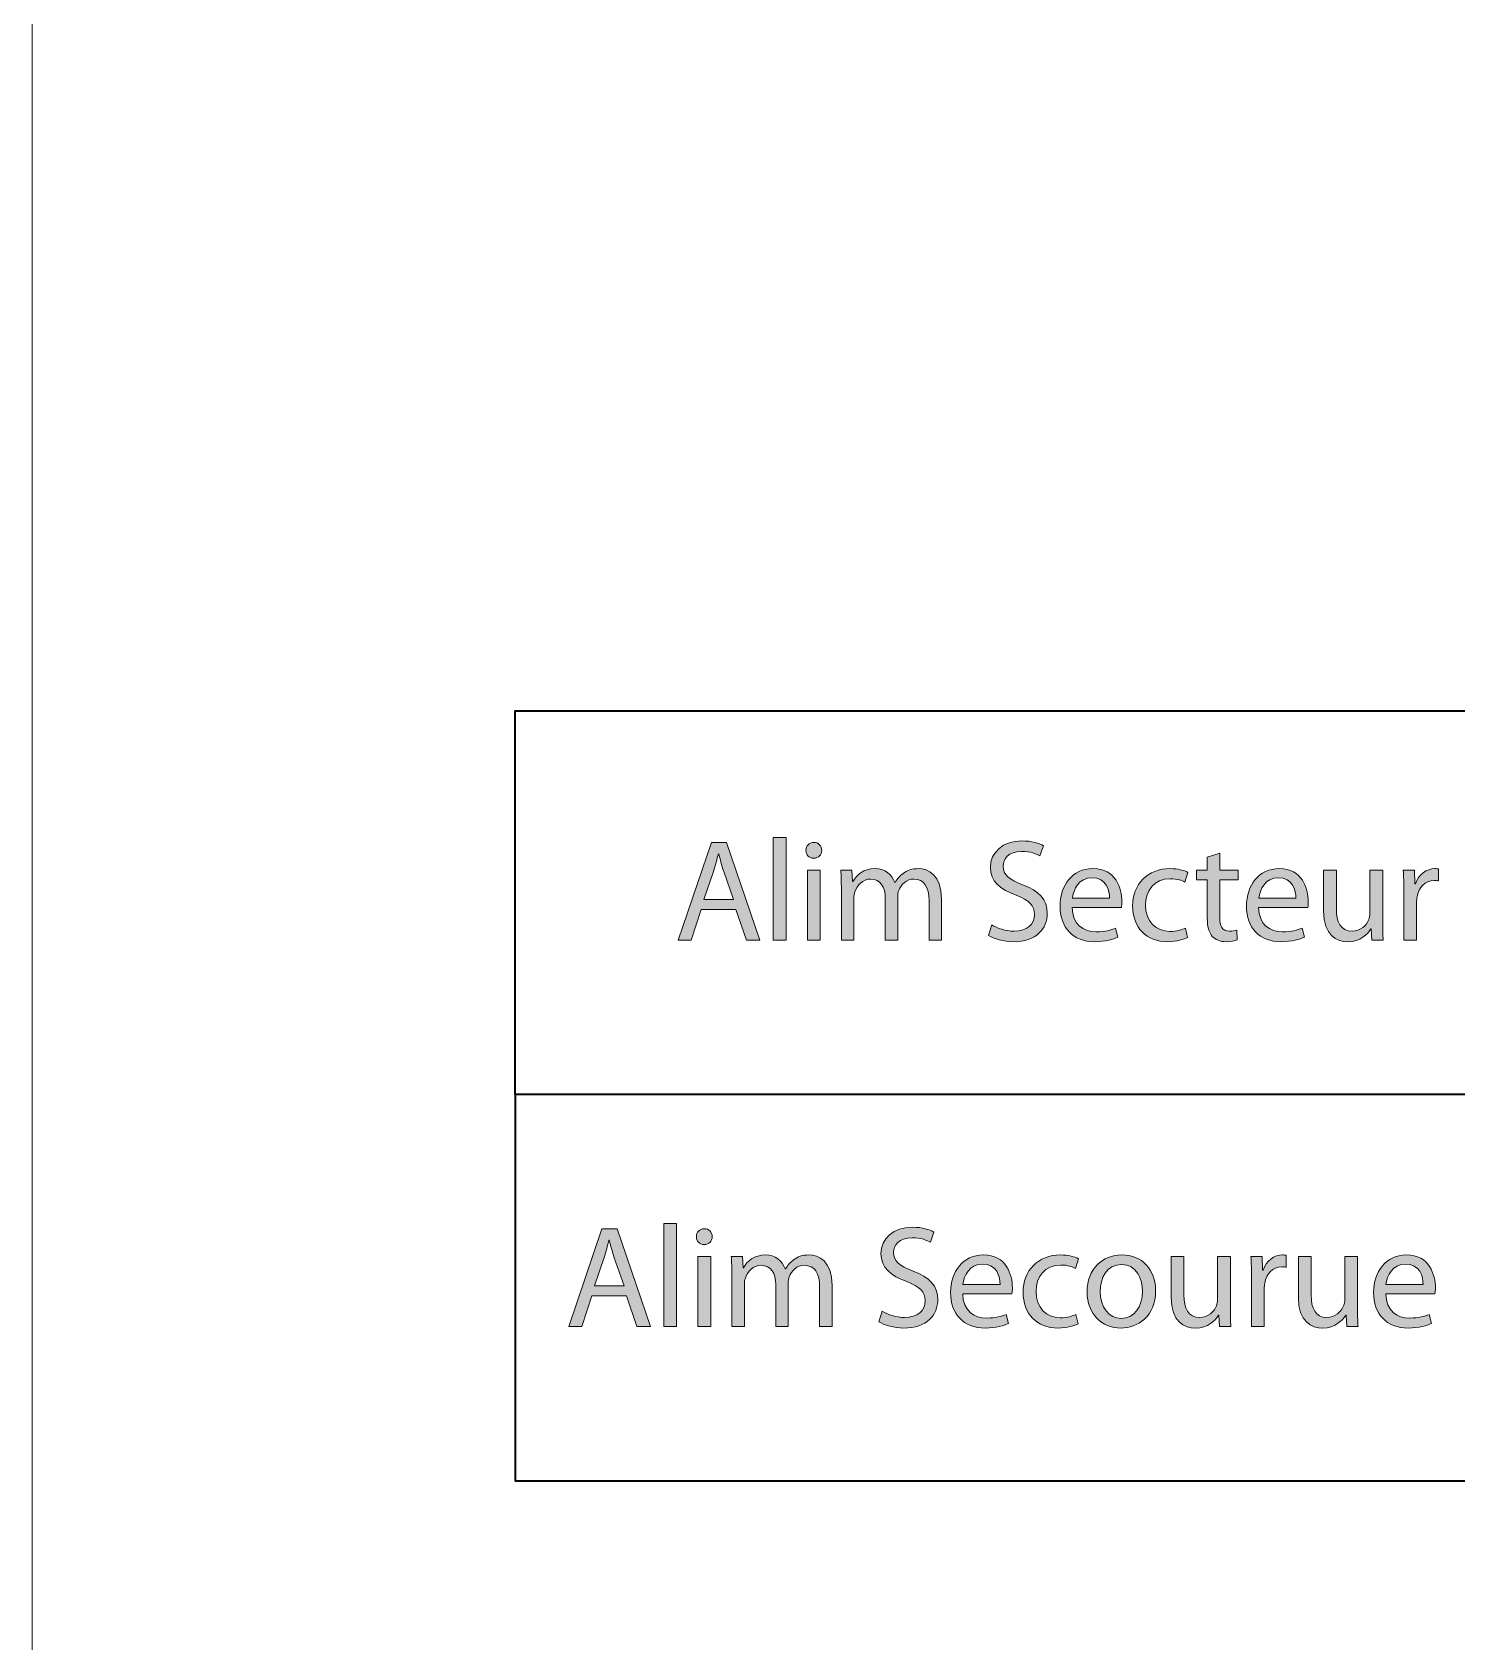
# Model space of a CAD drawing. Header units: inches. Extents: x 0 to 360, y -268 to 0.
# Drawn here: x 0 to 29.5, y -167.33 to -134 of the extents above; entities that cross this region are included whole.
import ezdxf

# ---------------------------------------------------------------- set-up
doc = ezdxf.new("R2010")
doc.units = ezdxf.units.IN
doc.header["$MEASUREMENT"] = 0
doc.layers.add('Layer 1', color=7, linetype='Continuous')

# ---------------------------------------------------------------- blocks, each defined once
blk = doc.blocks.new('block 3')
at = {"layer": 'Layer 1'}
h = blk.add_hatch(color=250, dxfattribs=at)
h.dxf.hatch_style = 2
h.paths.add_polyline_path([(13.855, -152.166), (13.646, -152.801), (13.376, -152.801), (14.065, -150.78), (14.377, -150.78), (15.067, -152.801), (14.788, -152.801), (14.572, -152.166)])
edge = h.paths.add_edge_path()
edge.add_spline(control_points=[(14.521, -151.962), (14.521, -151.962), (14.32, -151.38), (14.32, -151.38), (14.275, -151.248), (14.245, -151.128), (14.215, -151.011), (14.215, -151.011), (14.209, -151.011), (14.209, -151.011), (14.179, -151.128), (14.149, -151.254), (14.107, -151.377), (14.107, -151.377), (13.909, -151.962), (13.909, -151.962), (13.909, -151.962), (14.521, -151.962), (14.521, -151.962)], knot_values=[0, 0, 0, 0, 1, 1, 1, 2, 2, 2, 3, 3, 3, 4, 4, 4, 5, 5, 5, 6, 6, 6, 6], degree=3, periodic=1)
h = blk.add_hatch(color=250, dxfattribs=at)
h.dxf.hatch_style = 2
h.paths.add_polyline_path([(15.346, -150.673), (15.61, -150.673), (15.61, -152.801), (15.346, -152.801)])
h = blk.add_hatch(color=250, dxfattribs=at)
h.dxf.hatch_style = 2
edge = h.paths.add_edge_path()
edge.add_spline(control_points=[(16.347, -150.942), (16.347, -151.032), (16.284, -151.104), (16.179, -151.104), (16.083, -151.104), (16.02, -151.032), (16.02, -150.942), (16.02, -150.852), (16.086, -150.777), (16.185, -150.777), (16.281, -150.777), (16.347, -150.849), (16.347, -150.942)], knot_values=[0, 0, 0, 0, 1, 1, 1, 2, 2, 2, 3, 3, 3, 4, 4, 4, 4], degree=3, periodic=1)
h.paths.add_polyline_path([(16.053, -152.801), (16.053, -151.35), (16.317, -151.35), (16.317, -152.801)])
h = blk.add_hatch(color=250, dxfattribs=at)
h.dxf.hatch_style = 2
edge = h.paths.add_edge_path()
edge.add_spline(control_points=[(19.867, -152.484), (19.984, -152.559), (20.152, -152.615), (20.332, -152.615), (20.599, -152.615), (20.755, -152.475), (20.755, -152.271), (20.755, -152.085), (20.647, -151.974), (20.374, -151.872), (20.044, -151.752), (19.84, -151.578), (19.84, -151.296), (19.84, -150.981), (20.101, -150.747), (20.494, -150.747), (20.698, -150.747), (20.851, -150.795), (20.938, -150.846), (20.938, -150.846), (20.866, -151.059), (20.866, -151.059), (20.803, -151.02), (20.668, -150.963), (20.485, -150.963), (20.209, -150.963), (20.104, -151.128), (20.104, -151.266), (20.104, -151.455), (20.227, -151.548), (20.506, -151.656), (20.848, -151.788), (21.019, -151.953), (21.019, -152.249), (21.019, -152.561), (20.791, -152.834), (20.314, -152.834), (20.119, -152.834), (19.906, -152.774), (19.798, -152.703), (19.798, -152.703), (19.867, -152.484), (19.867, -152.484)], knot_values=[0, 0, 0, 0, 1, 1, 1, 2, 2, 2, 3, 3, 3, 4, 4, 4, 5, 5, 5, 6, 6, 6, 7, 7, 7, 8, 8, 8, 9, 9, 9, 10, 10, 10, 11, 11, 11, 12, 12, 12, 13, 13, 13, 14, 14, 14, 14], degree=3, periodic=1)
h = blk.add_hatch(color=250, dxfattribs=at)
h.dxf.hatch_style = 2
edge = h.paths.add_edge_path()
edge.add_spline(control_points=[(16.755, -151.743), (16.755, -151.59), (16.749, -151.47), (16.743, -151.35), (16.743, -151.35), (16.974, -151.35), (16.974, -151.35), (16.974, -151.35), (16.986, -151.587), (16.986, -151.587), (16.986, -151.587), (16.995, -151.587), (16.995, -151.587), (17.076, -151.449), (17.211, -151.32), (17.454, -151.32), (17.649, -151.32), (17.798, -151.44), (17.861, -151.611), (17.861, -151.611), (17.867, -151.611), (17.867, -151.611), (17.912, -151.527), (17.972, -151.467), (18.032, -151.422), (18.119, -151.356), (18.212, -151.32), (18.35, -151.32), (18.545, -151.32), (18.83, -151.446), (18.83, -151.95), (18.83, -151.95), (18.83, -152.801), (18.83, -152.801), (18.83, -152.801), (18.572, -152.801), (18.572, -152.801), (18.572, -152.801), (18.572, -151.983), (18.572, -151.983), (18.572, -151.701), (18.467, -151.536), (18.257, -151.536), (18.104, -151.536), (17.99, -151.647), (17.942, -151.773), (17.93, -151.812), (17.921, -151.857), (17.921, -151.905), (17.921, -151.905), (17.921, -152.801), (17.921, -152.801), (17.921, -152.801), (17.664, -152.801), (17.664, -152.801), (17.664, -152.801), (17.664, -151.932), (17.664, -151.932), (17.664, -151.701), (17.562, -151.536), (17.361, -151.536), (17.199, -151.536), (17.076, -151.668), (17.034, -151.8), (17.019, -151.836), (17.013, -151.884), (17.013, -151.929), (17.013, -151.929), (17.013, -152.801), (17.013, -152.801), (17.013, -152.801), (16.755, -152.801), (16.755, -152.801), (16.755, -152.801), (16.755, -151.743), (16.755, -151.743)], knot_values=[0, 0, 0, 0, 1, 1, 1, 2, 2, 2, 3, 3, 3, 4, 4, 4, 5, 5, 5, 6, 6, 6, 7, 7, 7, 8, 8, 8, 9, 9, 9, 10, 10, 10, 11, 11, 11, 12, 12, 12, 13, 13, 13, 14, 14, 14, 15, 15, 15, 16, 16, 16, 17, 17, 17, 18, 18, 18, 19, 19, 19, 20, 20, 20, 21, 21, 21, 22, 22, 22, 23, 23, 23, 24, 24, 24, 25, 25, 25, 25], degree=3, periodic=1)
h = blk.add_hatch(color=250, dxfattribs=at)
h.dxf.hatch_style = 2
edge = h.paths.add_edge_path()
edge.add_spline(control_points=[(21.535, -152.124), (21.54, -152.481), (21.765, -152.628), (22.032, -152.628), (22.221, -152.628), (22.338, -152.594), (22.434, -152.552), (22.434, -152.552), (22.482, -152.741), (22.482, -152.741), (22.389, -152.783), (22.227, -152.834), (21.996, -152.834), (21.55, -152.834), (21.283, -152.537), (21.283, -152.1), (21.283, -151.662), (21.54, -151.32), (21.963, -151.32), (22.44, -151.32), (22.563, -151.734), (22.563, -152.001), (22.563, -152.055), (22.56, -152.094), (22.554, -152.124), (22.554, -152.124), (21.535, -152.124), (21.535, -152.124)], knot_values=[0, 0, 0, 0, 1, 1, 1, 2, 2, 2, 3, 3, 3, 4, 4, 4, 5, 5, 5, 6, 6, 6, 7, 7, 7, 8, 8, 8, 9, 9, 9, 9], degree=3, periodic=1)
edge = h.paths.add_edge_path()
edge.add_spline(control_points=[(22.308, -151.935), (22.311, -151.77), (22.239, -151.509), (21.942, -151.509), (21.672, -151.509), (21.559, -151.752), (21.538, -151.935), (21.538, -151.935), (22.308, -151.935), (22.308, -151.935)], knot_values=[0, 0, 0, 0, 1, 1, 1, 2, 2, 2, 3, 3, 3, 3], degree=3, periodic=1)
h = blk.add_hatch(color=250, dxfattribs=at)
h.dxf.hatch_style = 2
edge = h.paths.add_edge_path()
edge.add_spline(control_points=[(23.924, -152.75), (23.855, -152.783), (23.702, -152.834), (23.507, -152.834), (23.07, -152.834), (22.785, -152.537), (22.785, -152.094), (22.785, -151.647), (23.091, -151.32), (23.564, -151.32), (23.72, -151.32), (23.858, -151.359), (23.93, -151.398), (23.93, -151.398), (23.87, -151.599), (23.87, -151.599), (23.807, -151.566), (23.708, -151.53), (23.564, -151.53), (23.232, -151.53), (23.052, -151.779), (23.052, -152.078), (23.052, -152.415), (23.268, -152.621), (23.555, -152.621), (23.705, -152.621), (23.804, -152.586), (23.879, -152.552), (23.879, -152.552), (23.924, -152.75), (23.924, -152.75)], knot_values=[0, 0, 0, 0, 1, 1, 1, 2, 2, 2, 3, 3, 3, 4, 4, 4, 5, 5, 5, 6, 6, 6, 7, 7, 7, 8, 8, 8, 9, 9, 9, 10, 10, 10, 10], degree=3, periodic=1)
h = blk.add_hatch(color=250, dxfattribs=at)
h.dxf.hatch_style = 2
edge = h.paths.add_edge_path()
edge.add_spline(control_points=[(24.59, -151.002), (24.59, -151.002), (24.59, -151.35), (24.59, -151.35), (24.59, -151.35), (24.968, -151.35), (24.968, -151.35), (24.968, -151.35), (24.968, -151.551), (24.968, -151.551), (24.968, -151.551), (24.59, -151.551), (24.59, -151.551), (24.59, -151.551), (24.59, -152.333), (24.59, -152.333), (24.59, -152.513), (24.641, -152.615), (24.788, -152.615), (24.86, -152.615), (24.902, -152.61), (24.941, -152.597), (24.941, -152.597), (24.953, -152.798), (24.953, -152.798), (24.902, -152.816), (24.821, -152.834), (24.719, -152.834), (24.596, -152.834), (24.497, -152.792), (24.434, -152.723), (24.362, -152.642), (24.332, -152.513), (24.332, -152.342), (24.332, -152.342), (24.332, -151.551), (24.332, -151.551), (24.332, -151.551), (24.107, -151.551), (24.107, -151.551), (24.107, -151.551), (24.107, -151.35), (24.107, -151.35), (24.107, -151.35), (24.332, -151.35), (24.332, -151.35), (24.332, -151.35), (24.332, -151.08), (24.332, -151.08), (24.332, -151.08), (24.59, -151.002), (24.59, -151.002)], knot_values=[0, 0, 0, 0, 1, 1, 1, 2, 2, 2, 3, 3, 3, 4, 4, 4, 5, 5, 5, 6, 6, 6, 7, 7, 7, 8, 8, 8, 9, 9, 9, 10, 10, 10, 11, 11, 11, 12, 12, 12, 13, 13, 13, 14, 14, 14, 15, 15, 15, 16, 16, 16, 17, 17, 17, 17], degree=3, periodic=1)
h = blk.add_hatch(color=250, dxfattribs=at)
h.dxf.hatch_style = 2
edge = h.paths.add_edge_path()
edge.add_spline(control_points=[(25.394, -152.124), (25.4, -152.481), (25.625, -152.628), (25.891, -152.628), (26.08, -152.628), (26.197, -152.594), (26.293, -152.552), (26.293, -152.552), (26.341, -152.741), (26.341, -152.741), (26.248, -152.783), (26.086, -152.834), (25.855, -152.834), (25.409, -152.834), (25.142, -152.537), (25.142, -152.1), (25.142, -151.662), (25.4, -151.32), (25.823, -151.32), (26.299, -151.32), (26.422, -151.734), (26.422, -152.001), (26.422, -152.055), (26.419, -152.094), (26.413, -152.124), (26.413, -152.124), (25.394, -152.124), (25.394, -152.124)], knot_values=[0, 0, 0, 0, 1, 1, 1, 2, 2, 2, 3, 3, 3, 4, 4, 4, 5, 5, 5, 6, 6, 6, 7, 7, 7, 8, 8, 8, 9, 9, 9, 9], degree=3, periodic=1)
edge = h.paths.add_edge_path()
edge.add_spline(control_points=[(26.167, -151.935), (26.17, -151.77), (26.098, -151.509), (25.802, -151.509), (25.532, -151.509), (25.418, -151.752), (25.397, -151.935), (25.397, -151.935), (26.167, -151.935), (26.167, -151.935)], knot_values=[0, 0, 0, 0, 1, 1, 1, 2, 2, 2, 3, 3, 3, 3], degree=3, periodic=1)
h = blk.add_hatch(color=250, dxfattribs=at)
h.dxf.hatch_style = 2
edge = h.paths.add_edge_path()
edge.add_spline(control_points=[(28.401, -151.803), (28.401, -151.632), (28.398, -151.485), (28.389, -151.35), (28.389, -151.35), (28.62, -151.35), (28.62, -151.35), (28.62, -151.35), (28.632, -151.638), (28.632, -151.638), (28.632, -151.638), (28.641, -151.638), (28.641, -151.638), (28.707, -151.443), (28.869, -151.32), (29.046, -151.32), (29.073, -151.32), (29.094, -151.323), (29.118, -151.326), (29.118, -151.326), (29.118, -151.575), (29.118, -151.575), (29.091, -151.569), (29.064, -151.569), (29.028, -151.569), (28.842, -151.569), (28.71, -151.707), (28.674, -151.905), (28.668, -151.941), (28.665, -151.986), (28.665, -152.027), (28.665, -152.027), (28.665, -152.801), (28.665, -152.801), (28.665, -152.801), (28.401, -152.801), (28.401, -152.801), (28.401, -152.801), (28.401, -151.803), (28.401, -151.803)], knot_values=[0, 0, 0, 0, 1, 1, 1, 2, 2, 2, 3, 3, 3, 4, 4, 4, 5, 5, 5, 6, 6, 6, 7, 7, 7, 8, 8, 8, 9, 9, 9, 10, 10, 10, 11, 11, 11, 12, 12, 12, 13, 13, 13, 13], degree=3, periodic=1)
h = blk.add_hatch(color=250, dxfattribs=at)
h.dxf.hatch_style = 2
edge = h.paths.add_edge_path()
edge.add_spline(control_points=[(27.963, -152.402), (27.963, -152.555), (27.966, -152.687), (27.975, -152.801), (27.975, -152.801), (27.741, -152.801), (27.741, -152.801), (27.741, -152.801), (27.726, -152.564), (27.726, -152.564), (27.726, -152.564), (27.72, -152.564), (27.72, -152.564), (27.654, -152.681), (27.499, -152.834), (27.241, -152.834), (27.013, -152.834), (26.74, -152.705), (26.74, -152.198), (26.74, -152.198), (26.74, -151.35), (26.74, -151.35), (26.74, -151.35), (27.004, -151.35), (27.004, -151.35), (27.004, -151.35), (27.004, -152.151), (27.004, -152.151), (27.004, -152.426), (27.091, -152.615), (27.328, -152.615), (27.505, -152.615), (27.628, -152.493), (27.675, -152.373), (27.69, -152.337), (27.699, -152.289), (27.699, -152.238), (27.699, -152.238), (27.699, -151.35), (27.699, -151.35), (27.699, -151.35), (27.963, -151.35), (27.963, -151.35), (27.963, -151.35), (27.963, -152.402), (27.963, -152.402)], knot_values=[0, 0, 0, 0, 1, 1, 1, 2, 2, 2, 3, 3, 3, 4, 4, 4, 5, 5, 5, 6, 6, 6, 7, 7, 7, 8, 8, 8, 9, 9, 9, 10, 10, 10, 11, 11, 11, 12, 12, 12, 13, 13, 13, 14, 14, 14, 15, 15, 15, 15], degree=3, periodic=1)
at = {"layer": 'Layer 1', "lineweight": 0}
for points in [[(13.855, -152.166), (13.646, -152.801), (13.376, -152.801), (14.065, -150.78), (14.377, -150.78), (15.067, -152.801), (14.788, -152.801), (14.572, -152.166), (13.855, -152.166)], [(15.346, -150.673), (15.61, -150.673), (15.61, -152.801), (15.346, -152.801), (15.346, -150.673)], [(16.053, -152.801), (16.053, -151.35), (16.317, -151.35), (16.317, -152.801), (16.053, -152.801)]]:
    blk.add_lwpolyline(points, dxfattribs=at)
for points, knots in [([(16.347, -150.942), (16.347, -151.032), (16.284, -151.104), (16.179, -151.104), (16.083, -151.104), (16.02, -151.032), (16.02, -150.942), (16.02, -150.852), (16.086, -150.777), (16.185, -150.777), (16.281, -150.777), (16.347, -150.849), (16.347, -150.942)], [0, 0, 0, 0, 1, 1, 1, 2, 2, 2, 3, 3, 3, 4, 4, 4, 4]), ([(19.867, -152.484), (19.984, -152.559), (20.152, -152.615), (20.332, -152.615), (20.599, -152.615), (20.755, -152.475), (20.755, -152.271), (20.755, -152.085), (20.647, -151.974), (20.374, -151.872), (20.044, -151.752), (19.84, -151.578), (19.84, -151.296), (19.84, -150.981), (20.101, -150.747), (20.494, -150.747), (20.698, -150.747), (20.851, -150.795), (20.938, -150.846), (20.938, -150.846), (20.866, -151.059), (20.866, -151.059), (20.803, -151.02), (20.668, -150.963), (20.485, -150.963), (20.209, -150.963), (20.104, -151.128), (20.104, -151.266), (20.104, -151.455), (20.227, -151.548), (20.506, -151.656), (20.848, -151.788), (21.019, -151.953), (21.019, -152.249), (21.019, -152.561), (20.791, -152.834), (20.314, -152.834), (20.119, -152.834), (19.906, -152.774), (19.798, -152.703), (19.798, -152.703), (19.867, -152.484), (19.867, -152.484)], [0, 0, 0, 0, 1, 1, 1, 2, 2, 2, 3, 3, 3, 4, 4, 4, 5, 5, 5, 6, 6, 6, 7, 7, 7, 8, 8, 8, 9, 9, 9, 10, 10, 10, 11, 11, 11, 12, 12, 12, 13, 13, 13, 14, 14, 14, 14]), ([(14.521, -151.962), (14.521, -151.962), (14.32, -151.38), (14.32, -151.38), (14.275, -151.248), (14.245, -151.128), (14.215, -151.011), (14.215, -151.011), (14.209, -151.011), (14.209, -151.011), (14.179, -151.128), (14.149, -151.254), (14.107, -151.377), (14.107, -151.377), (13.909, -151.962), (13.909, -151.962), (13.909, -151.962), (14.521, -151.962), (14.521, -151.962)], [0, 0, 0, 0, 1, 1, 1, 2, 2, 2, 3, 3, 3, 4, 4, 4, 5, 5, 5, 6, 6, 6, 6]), ([(16.755, -151.743), (16.755, -151.59), (16.749, -151.47), (16.743, -151.35), (16.743, -151.35), (16.974, -151.35), (16.974, -151.35), (16.974, -151.35), (16.986, -151.587), (16.986, -151.587), (16.986, -151.587), (16.995, -151.587), (16.995, -151.587), (17.076, -151.449), (17.211, -151.32), (17.454, -151.32), (17.649, -151.32), (17.798, -151.44), (17.861, -151.611), (17.861, -151.611), (17.867, -151.611), (17.867, -151.611), (17.912, -151.527), (17.972, -151.467), (18.032, -151.422), (18.119, -151.356), (18.212, -151.32), (18.35, -151.32), (18.545, -151.32), (18.83, -151.446), (18.83, -151.95), (18.83, -151.95), (18.83, -152.801), (18.83, -152.801), (18.83, -152.801), (18.572, -152.801), (18.572, -152.801), (18.572, -152.801), (18.572, -151.983), (18.572, -151.983), (18.572, -151.701), (18.467, -151.536), (18.257, -151.536), (18.104, -151.536), (17.99, -151.647), (17.942, -151.773), (17.93, -151.812), (17.921, -151.857), (17.921, -151.905), (17.921, -151.905), (17.921, -152.801), (17.921, -152.801), (17.921, -152.801), (17.664, -152.801), (17.664, -152.801), (17.664, -152.801), (17.664, -151.932), (17.664, -151.932), (17.664, -151.701), (17.562, -151.536), (17.361, -151.536), (17.199, -151.536), (17.076, -151.668), (17.034, -151.8), (17.019, -151.836), (17.013, -151.884), (17.013, -151.929), (17.013, -151.929), (17.013, -152.801), (17.013, -152.801), (17.013, -152.801), (16.755, -152.801), (16.755, -152.801), (16.755, -152.801), (16.755, -151.743), (16.755, -151.743)], [0, 0, 0, 0, 1, 1, 1, 2, 2, 2, 3, 3, 3, 4, 4, 4, 5, 5, 5, 6, 6, 6, 7, 7, 7, 8, 8, 8, 9, 9, 9, 10, 10, 10, 11, 11, 11, 12, 12, 12, 13, 13, 13, 14, 14, 14, 15, 15, 15, 16, 16, 16, 17, 17, 17, 18, 18, 18, 19, 19, 19, 20, 20, 20, 21, 21, 21, 22, 22, 22, 23, 23, 23, 24, 24, 24, 25, 25, 25, 25]), ([(21.535, -152.124), (21.54, -152.481), (21.765, -152.628), (22.032, -152.628), (22.221, -152.628), (22.338, -152.594), (22.434, -152.552), (22.434, -152.552), (22.482, -152.741), (22.482, -152.741), (22.389, -152.783), (22.227, -152.834), (21.996, -152.834), (21.55, -152.834), (21.283, -152.537), (21.283, -152.1), (21.283, -151.662), (21.54, -151.32), (21.963, -151.32), (22.44, -151.32), (22.563, -151.734), (22.563, -152.001), (22.563, -152.055), (22.56, -152.094), (22.554, -152.124), (22.554, -152.124), (21.535, -152.124), (21.535, -152.124)], [0, 0, 0, 0, 1, 1, 1, 2, 2, 2, 3, 3, 3, 4, 4, 4, 5, 5, 5, 6, 6, 6, 7, 7, 7, 8, 8, 8, 9, 9, 9, 9]), ([(23.924, -152.75), (23.855, -152.783), (23.702, -152.834), (23.507, -152.834), (23.07, -152.834), (22.785, -152.537), (22.785, -152.094), (22.785, -151.647), (23.091, -151.32), (23.564, -151.32), (23.72, -151.32), (23.858, -151.359), (23.93, -151.398), (23.93, -151.398), (23.87, -151.599), (23.87, -151.599), (23.807, -151.566), (23.708, -151.53), (23.564, -151.53), (23.232, -151.53), (23.052, -151.779), (23.052, -152.078), (23.052, -152.415), (23.268, -152.621), (23.555, -152.621), (23.705, -152.621), (23.804, -152.586), (23.879, -152.552), (23.879, -152.552), (23.924, -152.75), (23.924, -152.75)], [0, 0, 0, 0, 1, 1, 1, 2, 2, 2, 3, 3, 3, 4, 4, 4, 5, 5, 5, 6, 6, 6, 7, 7, 7, 8, 8, 8, 9, 9, 9, 10, 10, 10, 10]), ([(24.59, -151.002), (24.59, -151.002), (24.59, -151.35), (24.59, -151.35), (24.59, -151.35), (24.968, -151.35), (24.968, -151.35), (24.968, -151.35), (24.968, -151.551), (24.968, -151.551), (24.968, -151.551), (24.59, -151.551), (24.59, -151.551), (24.59, -151.551), (24.59, -152.333), (24.59, -152.333), (24.59, -152.513), (24.641, -152.615), (24.788, -152.615), (24.86, -152.615), (24.902, -152.61), (24.941, -152.597), (24.941, -152.597), (24.953, -152.798), (24.953, -152.798), (24.902, -152.816), (24.821, -152.834), (24.719, -152.834), (24.596, -152.834), (24.497, -152.792), (24.434, -152.723), (24.362, -152.642), (24.332, -152.513), (24.332, -152.342), (24.332, -152.342), (24.332, -151.551), (24.332, -151.551), (24.332, -151.551), (24.107, -151.551), (24.107, -151.551), (24.107, -151.551), (24.107, -151.35), (24.107, -151.35), (24.107, -151.35), (24.332, -151.35), (24.332, -151.35), (24.332, -151.35), (24.332, -151.08), (24.332, -151.08), (24.332, -151.08), (24.59, -151.002), (24.59, -151.002)], [0, 0, 0, 0, 1, 1, 1, 2, 2, 2, 3, 3, 3, 4, 4, 4, 5, 5, 5, 6, 6, 6, 7, 7, 7, 8, 8, 8, 9, 9, 9, 10, 10, 10, 11, 11, 11, 12, 12, 12, 13, 13, 13, 14, 14, 14, 15, 15, 15, 16, 16, 16, 17, 17, 17, 17]), ([(25.394, -152.124), (25.4, -152.481), (25.625, -152.628), (25.891, -152.628), (26.08, -152.628), (26.197, -152.594), (26.293, -152.552), (26.293, -152.552), (26.341, -152.741), (26.341, -152.741), (26.248, -152.783), (26.086, -152.834), (25.855, -152.834), (25.409, -152.834), (25.142, -152.537), (25.142, -152.1), (25.142, -151.662), (25.4, -151.32), (25.823, -151.32), (26.299, -151.32), (26.422, -151.734), (26.422, -152.001), (26.422, -152.055), (26.419, -152.094), (26.413, -152.124), (26.413, -152.124), (25.394, -152.124), (25.394, -152.124)], [0, 0, 0, 0, 1, 1, 1, 2, 2, 2, 3, 3, 3, 4, 4, 4, 5, 5, 5, 6, 6, 6, 7, 7, 7, 8, 8, 8, 9, 9, 9, 9]), ([(28.401, -151.803), (28.401, -151.632), (28.398, -151.485), (28.389, -151.35), (28.389, -151.35), (28.62, -151.35), (28.62, -151.35), (28.62, -151.35), (28.632, -151.638), (28.632, -151.638), (28.632, -151.638), (28.641, -151.638), (28.641, -151.638), (28.707, -151.443), (28.869, -151.32), (29.046, -151.32), (29.073, -151.32), (29.094, -151.323), (29.118, -151.326), (29.118, -151.326), (29.118, -151.575), (29.118, -151.575), (29.091, -151.569), (29.064, -151.569), (29.028, -151.569), (28.842, -151.569), (28.71, -151.707), (28.674, -151.905), (28.668, -151.941), (28.665, -151.986), (28.665, -152.027), (28.665, -152.027), (28.665, -152.801), (28.665, -152.801), (28.665, -152.801), (28.401, -152.801), (28.401, -152.801), (28.401, -152.801), (28.401, -151.803), (28.401, -151.803)], [0, 0, 0, 0, 1, 1, 1, 2, 2, 2, 3, 3, 3, 4, 4, 4, 5, 5, 5, 6, 6, 6, 7, 7, 7, 8, 8, 8, 9, 9, 9, 10, 10, 10, 11, 11, 11, 12, 12, 12, 13, 13, 13, 13]), ([(22.308, -151.935), (22.311, -151.77), (22.239, -151.509), (21.942, -151.509), (21.672, -151.509), (21.559, -151.752), (21.538, -151.935), (21.538, -151.935), (22.308, -151.935), (22.308, -151.935)], [0, 0, 0, 0, 1, 1, 1, 2, 2, 2, 3, 3, 3, 3]), ([(26.167, -151.935), (26.17, -151.77), (26.098, -151.509), (25.802, -151.509), (25.532, -151.509), (25.418, -151.752), (25.397, -151.935), (25.397, -151.935), (26.167, -151.935), (26.167, -151.935)], [0, 0, 0, 0, 1, 1, 1, 2, 2, 2, 3, 3, 3, 3]), ([(27.963, -152.402), (27.963, -152.555), (27.966, -152.687), (27.975, -152.801), (27.975, -152.801), (27.741, -152.801), (27.741, -152.801), (27.741, -152.801), (27.726, -152.564), (27.726, -152.564), (27.726, -152.564), (27.72, -152.564), (27.72, -152.564), (27.654, -152.681), (27.499, -152.834), (27.241, -152.834), (27.013, -152.834), (26.74, -152.705), (26.74, -152.198), (26.74, -152.198), (26.74, -151.35), (26.74, -151.35), (26.74, -151.35), (27.004, -151.35), (27.004, -151.35), (27.004, -151.35), (27.004, -152.151), (27.004, -152.151), (27.004, -152.426), (27.091, -152.615), (27.328, -152.615), (27.505, -152.615), (27.628, -152.493), (27.675, -152.373), (27.69, -152.337), (27.699, -152.289), (27.699, -152.238), (27.699, -152.238), (27.699, -151.35), (27.699, -151.35), (27.699, -151.35), (27.963, -151.35), (27.963, -151.35), (27.963, -151.35), (27.963, -152.402), (27.963, -152.402)], [0, 0, 0, 0, 1, 1, 1, 2, 2, 2, 3, 3, 3, 4, 4, 4, 5, 5, 5, 6, 6, 6, 7, 7, 7, 8, 8, 8, 9, 9, 9, 10, 10, 10, 11, 11, 11, 12, 12, 12, 13, 13, 13, 14, 14, 14, 15, 15, 15, 15])]:
    blk.add_open_spline(points, degree=3, knots=knots, dxfattribs=at)
blk = doc.blocks.new('block 13')
at = {"layer": 'Layer 1'}
h = blk.add_hatch(color=250, dxfattribs=at)
h.dxf.hatch_style = 2
h.paths.add_polyline_path([(11.588, -160.165), (11.378, -160.801), (11.109, -160.801), (11.798, -158.78), (12.11, -158.78), (12.8, -160.801), (12.521, -160.801), (12.305, -160.165)])
edge = h.paths.add_edge_path()
edge.add_spline(control_points=[(12.254, -159.961), (12.254, -159.961), (12.053, -159.38), (12.053, -159.38), (12.008, -159.248), (11.978, -159.128), (11.948, -159.011), (11.948, -159.011), (11.942, -159.011), (11.942, -159.011), (11.912, -159.128), (11.882, -159.254), (11.84, -159.376), (11.84, -159.376), (11.642, -159.961), (11.642, -159.961), (11.642, -159.961), (12.254, -159.961), (12.254, -159.961)], knot_values=[0, 0, 0, 0, 1, 1, 1, 2, 2, 2, 3, 3, 3, 4, 4, 4, 5, 5, 5, 6, 6, 6, 6], degree=3, periodic=1)
h = blk.add_hatch(color=250, dxfattribs=at)
h.dxf.hatch_style = 2
h.paths.add_polyline_path([(13.079, -158.672), (13.343, -158.672), (13.343, -160.801), (13.079, -160.801)])
h = blk.add_hatch(color=250, dxfattribs=at)
h.dxf.hatch_style = 2
edge = h.paths.add_edge_path()
edge.add_spline(control_points=[(14.08, -158.942), (14.08, -159.032), (14.017, -159.104), (13.912, -159.104), (13.816, -159.104), (13.753, -159.032), (13.753, -158.942), (13.753, -158.852), (13.819, -158.777), (13.918, -158.777), (14.014, -158.777), (14.08, -158.849), (14.08, -158.942)], knot_values=[0, 0, 0, 0, 1, 1, 1, 2, 2, 2, 3, 3, 3, 4, 4, 4, 4], degree=3, periodic=1)
h.paths.add_polyline_path([(13.786, -160.801), (13.786, -159.35), (14.05, -159.35), (14.05, -160.801)])
h = blk.add_hatch(color=250, dxfattribs=at)
h.dxf.hatch_style = 2
edge = h.paths.add_edge_path()
edge.add_spline(control_points=[(17.6, -160.483), (17.717, -160.558), (17.885, -160.615), (18.065, -160.615), (18.332, -160.615), (18.488, -160.474), (18.488, -160.27), (18.488, -160.084), (18.38, -159.973), (18.107, -159.871), (17.777, -159.751), (17.573, -159.578), (17.573, -159.296), (17.573, -158.981), (17.834, -158.747), (18.227, -158.747), (18.431, -158.747), (18.584, -158.795), (18.671, -158.846), (18.671, -158.846), (18.599, -159.059), (18.599, -159.059), (18.536, -159.02), (18.401, -158.963), (18.218, -158.963), (17.942, -158.963), (17.837, -159.128), (17.837, -159.266), (17.837, -159.455), (17.96, -159.547), (18.239, -159.655), (18.581, -159.788), (18.752, -159.952), (18.752, -160.249), (18.752, -160.561), (18.524, -160.834), (18.047, -160.834), (17.852, -160.834), (17.639, -160.774), (17.531, -160.702), (17.531, -160.702), (17.6, -160.483), (17.6, -160.483)], knot_values=[0, 0, 0, 0, 1, 1, 1, 2, 2, 2, 3, 3, 3, 4, 4, 4, 5, 5, 5, 6, 6, 6, 7, 7, 7, 8, 8, 8, 9, 9, 9, 10, 10, 10, 11, 11, 11, 12, 12, 12, 13, 13, 13, 14, 14, 14, 14], degree=3, periodic=1)
h = blk.add_hatch(color=250, dxfattribs=at)
h.dxf.hatch_style = 2
edge = h.paths.add_edge_path()
edge.add_spline(control_points=[(14.488, -159.742), (14.488, -159.589), (14.482, -159.469), (14.476, -159.35), (14.476, -159.35), (14.707, -159.35), (14.707, -159.35), (14.707, -159.35), (14.719, -159.586), (14.719, -159.586), (14.719, -159.586), (14.728, -159.586), (14.728, -159.586), (14.809, -159.449), (14.944, -159.32), (15.186, -159.32), (15.381, -159.32), (15.531, -159.44), (15.594, -159.611), (15.594, -159.611), (15.6, -159.611), (15.6, -159.611), (15.645, -159.527), (15.705, -159.467), (15.765, -159.422), (15.852, -159.356), (15.945, -159.32), (16.083, -159.32), (16.278, -159.32), (16.563, -159.445), (16.563, -159.95), (16.563, -159.95), (16.563, -160.801), (16.563, -160.801), (16.563, -160.801), (16.305, -160.801), (16.305, -160.801), (16.305, -160.801), (16.305, -159.982), (16.305, -159.982), (16.305, -159.7), (16.2, -159.535), (15.99, -159.535), (15.837, -159.535), (15.723, -159.646), (15.675, -159.773), (15.663, -159.811), (15.654, -159.857), (15.654, -159.904), (15.654, -159.904), (15.654, -160.801), (15.654, -160.801), (15.654, -160.801), (15.396, -160.801), (15.396, -160.801), (15.396, -160.801), (15.396, -159.931), (15.396, -159.931), (15.396, -159.7), (15.295, -159.535), (15.094, -159.535), (14.932, -159.535), (14.809, -159.667), (14.767, -159.799), (14.752, -159.835), (14.746, -159.883), (14.746, -159.928), (14.746, -159.928), (14.746, -160.801), (14.746, -160.801), (14.746, -160.801), (14.488, -160.801), (14.488, -160.801), (14.488, -160.801), (14.488, -159.742), (14.488, -159.742)], knot_values=[0, 0, 0, 0, 1, 1, 1, 2, 2, 2, 3, 3, 3, 4, 4, 4, 5, 5, 5, 6, 6, 6, 7, 7, 7, 8, 8, 8, 9, 9, 9, 10, 10, 10, 11, 11, 11, 12, 12, 12, 13, 13, 13, 14, 14, 14, 15, 15, 15, 16, 16, 16, 17, 17, 17, 18, 18, 18, 19, 19, 19, 20, 20, 20, 21, 21, 21, 22, 22, 22, 23, 23, 23, 24, 24, 24, 25, 25, 25, 25], degree=3, periodic=1)
h = blk.add_hatch(color=250, dxfattribs=at)
h.dxf.hatch_style = 2
edge = h.paths.add_edge_path()
edge.add_spline(control_points=[(19.268, -160.123), (19.273, -160.48), (19.498, -160.627), (19.765, -160.627), (19.954, -160.627), (20.071, -160.594), (20.167, -160.552), (20.167, -160.552), (20.215, -160.741), (20.215, -160.741), (20.122, -160.783), (19.96, -160.834), (19.729, -160.834), (19.283, -160.834), (19.016, -160.537), (19.016, -160.099), (19.016, -159.662), (19.273, -159.32), (19.696, -159.32), (20.173, -159.32), (20.296, -159.733), (20.296, -160.001), (20.296, -160.054), (20.293, -160.093), (20.287, -160.123), (20.287, -160.123), (19.268, -160.123), (19.268, -160.123)], knot_values=[0, 0, 0, 0, 1, 1, 1, 2, 2, 2, 3, 3, 3, 4, 4, 4, 5, 5, 5, 6, 6, 6, 7, 7, 7, 8, 8, 8, 9, 9, 9, 9], degree=3, periodic=1)
edge = h.paths.add_edge_path()
edge.add_spline(control_points=[(20.041, -159.934), (20.044, -159.769), (19.972, -159.509), (19.675, -159.509), (19.405, -159.509), (19.292, -159.751), (19.27, -159.934), (19.27, -159.934), (20.041, -159.934), (20.041, -159.934)], knot_values=[0, 0, 0, 0, 1, 1, 1, 2, 2, 2, 3, 3, 3, 3], degree=3, periodic=1)
h = blk.add_hatch(color=250, dxfattribs=at)
h.dxf.hatch_style = 2
edge = h.paths.add_edge_path()
edge.add_spline(control_points=[(21.657, -160.75), (21.588, -160.783), (21.435, -160.834), (21.24, -160.834), (20.803, -160.834), (20.518, -160.537), (20.518, -160.093), (20.518, -159.646), (20.824, -159.32), (21.297, -159.32), (21.453, -159.32), (21.591, -159.359), (21.663, -159.398), (21.663, -159.398), (21.603, -159.598), (21.603, -159.598), (21.54, -159.566), (21.441, -159.529), (21.297, -159.529), (20.965, -159.529), (20.785, -159.778), (20.785, -160.078), (20.785, -160.414), (21.001, -160.621), (21.288, -160.621), (21.438, -160.621), (21.537, -160.585), (21.612, -160.552), (21.612, -160.552), (21.657, -160.75), (21.657, -160.75)], knot_values=[0, 0, 0, 0, 1, 1, 1, 2, 2, 2, 3, 3, 3, 4, 4, 4, 5, 5, 5, 6, 6, 6, 7, 7, 7, 8, 8, 8, 9, 9, 9, 10, 10, 10, 10], degree=3, periodic=1)
h = blk.add_hatch(color=250, dxfattribs=at)
h.dxf.hatch_style = 2
edge = h.paths.add_edge_path()
edge.add_spline(control_points=[(23.262, -160.063), (23.262, -160.6), (22.887, -160.834), (22.539, -160.834), (22.149, -160.834), (21.843, -160.546), (21.843, -160.087), (21.843, -159.604), (22.164, -159.32), (22.563, -159.32), (22.98, -159.32), (23.262, -159.622), (23.262, -160.063)], knot_values=[0, 0, 0, 0, 1, 1, 1, 2, 2, 2, 3, 3, 3, 4, 4, 4, 4], degree=3, periodic=1)
edge = h.paths.add_edge_path()
edge.add_spline(control_points=[(22.113, -160.078), (22.113, -160.396), (22.293, -160.636), (22.551, -160.636), (22.803, -160.636), (22.992, -160.399), (22.992, -160.072), (22.992, -159.826), (22.869, -159.518), (22.557, -159.518), (22.248, -159.518), (22.113, -159.806), (22.113, -160.078)], knot_values=[0, 0, 0, 0, 1, 1, 1, 2, 2, 2, 3, 3, 3, 4, 4, 4, 4], degree=3, periodic=1)
h = blk.add_hatch(color=250, dxfattribs=at)
h.dxf.hatch_style = 2
edge = h.paths.add_edge_path()
edge.add_spline(control_points=[(25.247, -159.802), (25.247, -159.631), (25.244, -159.484), (25.235, -159.35), (25.235, -159.35), (25.466, -159.35), (25.466, -159.35), (25.466, -159.35), (25.478, -159.637), (25.478, -159.637), (25.478, -159.637), (25.487, -159.637), (25.487, -159.637), (25.553, -159.442), (25.715, -159.32), (25.891, -159.32), (25.918, -159.32), (25.939, -159.323), (25.963, -159.326), (25.963, -159.326), (25.963, -159.575), (25.963, -159.575), (25.936, -159.569), (25.909, -159.569), (25.874, -159.569), (25.687, -159.569), (25.556, -159.706), (25.52, -159.904), (25.514, -159.94), (25.511, -159.985), (25.511, -160.027), (25.511, -160.027), (25.511, -160.801), (25.511, -160.801), (25.511, -160.801), (25.247, -160.801), (25.247, -160.801), (25.247, -160.801), (25.247, -159.802), (25.247, -159.802)], knot_values=[0, 0, 0, 0, 1, 1, 1, 2, 2, 2, 3, 3, 3, 4, 4, 4, 5, 5, 5, 6, 6, 6, 7, 7, 7, 8, 8, 8, 9, 9, 9, 10, 10, 10, 11, 11, 11, 12, 12, 12, 13, 13, 13, 13], degree=3, periodic=1)
h = blk.add_hatch(color=250, dxfattribs=at)
h.dxf.hatch_style = 2
edge = h.paths.add_edge_path()
edge.add_spline(control_points=[(28.027, -160.123), (28.032, -160.48), (28.257, -160.627), (28.524, -160.627), (28.713, -160.627), (28.83, -160.594), (28.926, -160.552), (28.926, -160.552), (28.974, -160.741), (28.974, -160.741), (28.881, -160.783), (28.719, -160.834), (28.488, -160.834), (28.042, -160.834), (27.775, -160.537), (27.775, -160.099), (27.775, -159.662), (28.032, -159.32), (28.455, -159.32), (28.932, -159.32), (29.055, -159.733), (29.055, -160.001), (29.055, -160.054), (29.052, -160.093), (29.046, -160.123), (29.046, -160.123), (28.027, -160.123), (28.027, -160.123)], knot_values=[0, 0, 0, 0, 1, 1, 1, 2, 2, 2, 3, 3, 3, 4, 4, 4, 5, 5, 5, 6, 6, 6, 7, 7, 7, 8, 8, 8, 9, 9, 9, 9], degree=3, periodic=1)
edge = h.paths.add_edge_path()
edge.add_spline(control_points=[(28.8, -159.934), (28.803, -159.769), (28.731, -159.509), (28.434, -159.509), (28.164, -159.509), (28.05, -159.751), (28.029, -159.934), (28.029, -159.934), (28.8, -159.934), (28.8, -159.934)], knot_values=[0, 0, 0, 0, 1, 1, 1, 2, 2, 2, 3, 3, 3, 3], degree=3, periodic=1)
h = blk.add_hatch(color=250, dxfattribs=at)
h.dxf.hatch_style = 2
edge = h.paths.add_edge_path()
edge.add_spline(control_points=[(24.809, -160.402), (24.809, -160.555), (24.812, -160.687), (24.821, -160.801), (24.821, -160.801), (24.587, -160.801), (24.587, -160.801), (24.587, -160.801), (24.572, -160.564), (24.572, -160.564), (24.572, -160.564), (24.566, -160.564), (24.566, -160.564), (24.5, -160.681), (24.344, -160.834), (24.086, -160.834), (23.858, -160.834), (23.585, -160.705), (23.585, -160.198), (23.585, -160.198), (23.585, -159.35), (23.585, -159.35), (23.585, -159.35), (23.849, -159.35), (23.849, -159.35), (23.849, -159.35), (23.849, -160.15), (23.849, -160.15), (23.849, -160.426), (23.936, -160.615), (24.173, -160.615), (24.35, -160.615), (24.473, -160.492), (24.521, -160.372), (24.536, -160.336), (24.545, -160.288), (24.545, -160.237), (24.545, -160.237), (24.545, -159.35), (24.545, -159.35), (24.545, -159.35), (24.809, -159.35), (24.809, -159.35), (24.809, -159.35), (24.809, -160.402), (24.809, -160.402)], knot_values=[0, 0, 0, 0, 1, 1, 1, 2, 2, 2, 3, 3, 3, 4, 4, 4, 5, 5, 5, 6, 6, 6, 7, 7, 7, 8, 8, 8, 9, 9, 9, 10, 10, 10, 11, 11, 11, 12, 12, 12, 13, 13, 13, 14, 14, 14, 15, 15, 15, 15], degree=3, periodic=1)
h = blk.add_hatch(color=250, dxfattribs=at)
h.dxf.hatch_style = 2
edge = h.paths.add_edge_path()
edge.add_spline(control_points=[(27.442, -160.402), (27.442, -160.555), (27.445, -160.687), (27.454, -160.801), (27.454, -160.801), (27.22, -160.801), (27.22, -160.801), (27.22, -160.801), (27.205, -160.564), (27.205, -160.564), (27.205, -160.564), (27.199, -160.564), (27.199, -160.564), (27.133, -160.681), (26.977, -160.834), (26.719, -160.834), (26.491, -160.834), (26.218, -160.705), (26.218, -160.198), (26.218, -160.198), (26.218, -159.35), (26.218, -159.35), (26.218, -159.35), (26.482, -159.35), (26.482, -159.35), (26.482, -159.35), (26.482, -160.15), (26.482, -160.15), (26.482, -160.426), (26.569, -160.615), (26.806, -160.615), (26.983, -160.615), (27.106, -160.492), (27.154, -160.372), (27.169, -160.336), (27.178, -160.288), (27.178, -160.237), (27.178, -160.237), (27.178, -159.35), (27.178, -159.35), (27.178, -159.35), (27.442, -159.35), (27.442, -159.35), (27.442, -159.35), (27.442, -160.402), (27.442, -160.402)], knot_values=[0, 0, 0, 0, 1, 1, 1, 2, 2, 2, 3, 3, 3, 4, 4, 4, 5, 5, 5, 6, 6, 6, 7, 7, 7, 8, 8, 8, 9, 9, 9, 10, 10, 10, 11, 11, 11, 12, 12, 12, 13, 13, 13, 14, 14, 14, 15, 15, 15, 15], degree=3, periodic=1)
at = {"layer": 'Layer 1', "lineweight": 0}
for points in [[(11.588, -160.165), (11.378, -160.801), (11.109, -160.801), (11.798, -158.78), (12.11, -158.78), (12.8, -160.801), (12.521, -160.801), (12.305, -160.165), (11.588, -160.165)], [(13.079, -158.672), (13.343, -158.672), (13.343, -160.801), (13.079, -160.801), (13.079, -158.672)], [(13.786, -160.801), (13.786, -159.35), (14.05, -159.35), (14.05, -160.801), (13.786, -160.801)]]:
    blk.add_lwpolyline(points, dxfattribs=at)
for points, knots in [([(14.08, -158.942), (14.08, -159.032), (14.017, -159.104), (13.912, -159.104), (13.816, -159.104), (13.753, -159.032), (13.753, -158.942), (13.753, -158.852), (13.819, -158.777), (13.918, -158.777), (14.014, -158.777), (14.08, -158.849), (14.08, -158.942)], [0, 0, 0, 0, 1, 1, 1, 2, 2, 2, 3, 3, 3, 4, 4, 4, 4]), ([(17.6, -160.483), (17.717, -160.558), (17.885, -160.615), (18.065, -160.615), (18.332, -160.615), (18.488, -160.474), (18.488, -160.27), (18.488, -160.084), (18.38, -159.973), (18.107, -159.871), (17.777, -159.751), (17.573, -159.578), (17.573, -159.296), (17.573, -158.981), (17.834, -158.747), (18.227, -158.747), (18.431, -158.747), (18.584, -158.795), (18.671, -158.846), (18.671, -158.846), (18.599, -159.059), (18.599, -159.059), (18.536, -159.02), (18.401, -158.963), (18.218, -158.963), (17.942, -158.963), (17.837, -159.128), (17.837, -159.266), (17.837, -159.455), (17.96, -159.547), (18.239, -159.655), (18.581, -159.788), (18.752, -159.952), (18.752, -160.249), (18.752, -160.561), (18.524, -160.834), (18.047, -160.834), (17.852, -160.834), (17.639, -160.774), (17.531, -160.702), (17.531, -160.702), (17.6, -160.483), (17.6, -160.483)], [0, 0, 0, 0, 1, 1, 1, 2, 2, 2, 3, 3, 3, 4, 4, 4, 5, 5, 5, 6, 6, 6, 7, 7, 7, 8, 8, 8, 9, 9, 9, 10, 10, 10, 11, 11, 11, 12, 12, 12, 13, 13, 13, 14, 14, 14, 14]), ([(12.254, -159.961), (12.254, -159.961), (12.053, -159.38), (12.053, -159.38), (12.008, -159.248), (11.978, -159.128), (11.948, -159.011), (11.948, -159.011), (11.942, -159.011), (11.942, -159.011), (11.912, -159.128), (11.882, -159.254), (11.84, -159.376), (11.84, -159.376), (11.642, -159.961), (11.642, -159.961), (11.642, -159.961), (12.254, -159.961), (12.254, -159.961)], [0, 0, 0, 0, 1, 1, 1, 2, 2, 2, 3, 3, 3, 4, 4, 4, 5, 5, 5, 6, 6, 6, 6]), ([(14.488, -159.742), (14.488, -159.589), (14.482, -159.469), (14.476, -159.35), (14.476, -159.35), (14.707, -159.35), (14.707, -159.35), (14.707, -159.35), (14.719, -159.586), (14.719, -159.586), (14.719, -159.586), (14.728, -159.586), (14.728, -159.586), (14.809, -159.449), (14.944, -159.32), (15.186, -159.32), (15.381, -159.32), (15.531, -159.44), (15.594, -159.611), (15.594, -159.611), (15.6, -159.611), (15.6, -159.611), (15.645, -159.527), (15.705, -159.467), (15.765, -159.422), (15.852, -159.356), (15.945, -159.32), (16.083, -159.32), (16.278, -159.32), (16.563, -159.445), (16.563, -159.95), (16.563, -159.95), (16.563, -160.801), (16.563, -160.801), (16.563, -160.801), (16.305, -160.801), (16.305, -160.801), (16.305, -160.801), (16.305, -159.982), (16.305, -159.982), (16.305, -159.7), (16.2, -159.535), (15.99, -159.535), (15.837, -159.535), (15.723, -159.646), (15.675, -159.773), (15.663, -159.811), (15.654, -159.857), (15.654, -159.904), (15.654, -159.904), (15.654, -160.801), (15.654, -160.801), (15.654, -160.801), (15.396, -160.801), (15.396, -160.801), (15.396, -160.801), (15.396, -159.931), (15.396, -159.931), (15.396, -159.7), (15.295, -159.535), (15.094, -159.535), (14.932, -159.535), (14.809, -159.667), (14.767, -159.799), (14.752, -159.835), (14.746, -159.883), (14.746, -159.928), (14.746, -159.928), (14.746, -160.801), (14.746, -160.801), (14.746, -160.801), (14.488, -160.801), (14.488, -160.801), (14.488, -160.801), (14.488, -159.742), (14.488, -159.742)], [0, 0, 0, 0, 1, 1, 1, 2, 2, 2, 3, 3, 3, 4, 4, 4, 5, 5, 5, 6, 6, 6, 7, 7, 7, 8, 8, 8, 9, 9, 9, 10, 10, 10, 11, 11, 11, 12, 12, 12, 13, 13, 13, 14, 14, 14, 15, 15, 15, 16, 16, 16, 17, 17, 17, 18, 18, 18, 19, 19, 19, 20, 20, 20, 21, 21, 21, 22, 22, 22, 23, 23, 23, 24, 24, 24, 25, 25, 25, 25]), ([(19.268, -160.123), (19.273, -160.48), (19.498, -160.627), (19.765, -160.627), (19.954, -160.627), (20.071, -160.594), (20.167, -160.552), (20.167, -160.552), (20.215, -160.741), (20.215, -160.741), (20.122, -160.783), (19.96, -160.834), (19.729, -160.834), (19.283, -160.834), (19.016, -160.537), (19.016, -160.099), (19.016, -159.662), (19.273, -159.32), (19.696, -159.32), (20.173, -159.32), (20.296, -159.733), (20.296, -160.001), (20.296, -160.054), (20.293, -160.093), (20.287, -160.123), (20.287, -160.123), (19.268, -160.123), (19.268, -160.123)], [0, 0, 0, 0, 1, 1, 1, 2, 2, 2, 3, 3, 3, 4, 4, 4, 5, 5, 5, 6, 6, 6, 7, 7, 7, 8, 8, 8, 9, 9, 9, 9]), ([(21.657, -160.75), (21.588, -160.783), (21.435, -160.834), (21.24, -160.834), (20.803, -160.834), (20.518, -160.537), (20.518, -160.093), (20.518, -159.646), (20.824, -159.32), (21.297, -159.32), (21.453, -159.32), (21.591, -159.359), (21.663, -159.398), (21.663, -159.398), (21.603, -159.598), (21.603, -159.598), (21.54, -159.566), (21.441, -159.529), (21.297, -159.529), (20.965, -159.529), (20.785, -159.778), (20.785, -160.078), (20.785, -160.414), (21.001, -160.621), (21.288, -160.621), (21.438, -160.621), (21.537, -160.585), (21.612, -160.552), (21.612, -160.552), (21.657, -160.75), (21.657, -160.75)], [0, 0, 0, 0, 1, 1, 1, 2, 2, 2, 3, 3, 3, 4, 4, 4, 5, 5, 5, 6, 6, 6, 7, 7, 7, 8, 8, 8, 9, 9, 9, 10, 10, 10, 10]), ([(23.262, -160.063), (23.262, -160.6), (22.887, -160.834), (22.539, -160.834), (22.149, -160.834), (21.843, -160.546), (21.843, -160.087), (21.843, -159.604), (22.164, -159.32), (22.563, -159.32), (22.98, -159.32), (23.262, -159.622), (23.262, -160.063)], [0, 0, 0, 0, 1, 1, 1, 2, 2, 2, 3, 3, 3, 4, 4, 4, 4]), ([(25.247, -159.802), (25.247, -159.631), (25.244, -159.484), (25.235, -159.35), (25.235, -159.35), (25.466, -159.35), (25.466, -159.35), (25.466, -159.35), (25.478, -159.637), (25.478, -159.637), (25.478, -159.637), (25.487, -159.637), (25.487, -159.637), (25.553, -159.442), (25.715, -159.32), (25.891, -159.32), (25.918, -159.32), (25.939, -159.323), (25.963, -159.326), (25.963, -159.326), (25.963, -159.575), (25.963, -159.575), (25.936, -159.569), (25.909, -159.569), (25.874, -159.569), (25.687, -159.569), (25.556, -159.706), (25.52, -159.904), (25.514, -159.94), (25.511, -159.985), (25.511, -160.027), (25.511, -160.027), (25.511, -160.801), (25.511, -160.801), (25.511, -160.801), (25.247, -160.801), (25.247, -160.801), (25.247, -160.801), (25.247, -159.802), (25.247, -159.802)], [0, 0, 0, 0, 1, 1, 1, 2, 2, 2, 3, 3, 3, 4, 4, 4, 5, 5, 5, 6, 6, 6, 7, 7, 7, 8, 8, 8, 9, 9, 9, 10, 10, 10, 11, 11, 11, 12, 12, 12, 13, 13, 13, 13]), ([(28.027, -160.123), (28.032, -160.48), (28.257, -160.627), (28.524, -160.627), (28.713, -160.627), (28.83, -160.594), (28.926, -160.552), (28.926, -160.552), (28.974, -160.741), (28.974, -160.741), (28.881, -160.783), (28.719, -160.834), (28.488, -160.834), (28.042, -160.834), (27.775, -160.537), (27.775, -160.099), (27.775, -159.662), (28.032, -159.32), (28.455, -159.32), (28.932, -159.32), (29.055, -159.733), (29.055, -160.001), (29.055, -160.054), (29.052, -160.093), (29.046, -160.123), (29.046, -160.123), (28.027, -160.123), (28.027, -160.123)], [0, 0, 0, 0, 1, 1, 1, 2, 2, 2, 3, 3, 3, 4, 4, 4, 5, 5, 5, 6, 6, 6, 7, 7, 7, 8, 8, 8, 9, 9, 9, 9]), ([(20.041, -159.934), (20.044, -159.769), (19.972, -159.509), (19.675, -159.509), (19.405, -159.509), (19.292, -159.751), (19.27, -159.934), (19.27, -159.934), (20.041, -159.934), (20.041, -159.934)], [0, 0, 0, 0, 1, 1, 1, 2, 2, 2, 3, 3, 3, 3]), ([(22.113, -160.078), (22.113, -160.396), (22.293, -160.636), (22.551, -160.636), (22.803, -160.636), (22.992, -160.399), (22.992, -160.072), (22.992, -159.826), (22.869, -159.518), (22.557, -159.518), (22.248, -159.518), (22.113, -159.806), (22.113, -160.078)], [0, 0, 0, 0, 1, 1, 1, 2, 2, 2, 3, 3, 3, 4, 4, 4, 4]), ([(24.809, -160.402), (24.809, -160.555), (24.812, -160.687), (24.821, -160.801), (24.821, -160.801), (24.587, -160.801), (24.587, -160.801), (24.587, -160.801), (24.572, -160.564), (24.572, -160.564), (24.572, -160.564), (24.566, -160.564), (24.566, -160.564), (24.5, -160.681), (24.344, -160.834), (24.086, -160.834), (23.858, -160.834), (23.585, -160.705), (23.585, -160.198), (23.585, -160.198), (23.585, -159.35), (23.585, -159.35), (23.585, -159.35), (23.849, -159.35), (23.849, -159.35), (23.849, -159.35), (23.849, -160.15), (23.849, -160.15), (23.849, -160.426), (23.936, -160.615), (24.173, -160.615), (24.35, -160.615), (24.473, -160.492), (24.521, -160.372), (24.536, -160.336), (24.545, -160.288), (24.545, -160.237), (24.545, -160.237), (24.545, -159.35), (24.545, -159.35), (24.545, -159.35), (24.809, -159.35), (24.809, -159.35), (24.809, -159.35), (24.809, -160.402), (24.809, -160.402)], [0, 0, 0, 0, 1, 1, 1, 2, 2, 2, 3, 3, 3, 4, 4, 4, 5, 5, 5, 6, 6, 6, 7, 7, 7, 8, 8, 8, 9, 9, 9, 10, 10, 10, 11, 11, 11, 12, 12, 12, 13, 13, 13, 14, 14, 14, 15, 15, 15, 15]), ([(27.442, -160.402), (27.442, -160.555), (27.445, -160.687), (27.454, -160.801), (27.454, -160.801), (27.22, -160.801), (27.22, -160.801), (27.22, -160.801), (27.205, -160.564), (27.205, -160.564), (27.205, -160.564), (27.199, -160.564), (27.199, -160.564), (27.133, -160.681), (26.977, -160.834), (26.719, -160.834), (26.491, -160.834), (26.218, -160.705), (26.218, -160.198), (26.218, -160.198), (26.218, -159.35), (26.218, -159.35), (26.218, -159.35), (26.482, -159.35), (26.482, -159.35), (26.482, -159.35), (26.482, -160.15), (26.482, -160.15), (26.482, -160.426), (26.569, -160.615), (26.806, -160.615), (26.983, -160.615), (27.106, -160.492), (27.154, -160.372), (27.169, -160.336), (27.178, -160.288), (27.178, -160.237), (27.178, -160.237), (27.178, -159.35), (27.178, -159.35), (27.178, -159.35), (27.442, -159.35), (27.442, -159.35), (27.442, -159.35), (27.442, -160.402), (27.442, -160.402)], [0, 0, 0, 0, 1, 1, 1, 2, 2, 2, 3, 3, 3, 4, 4, 4, 5, 5, 5, 6, 6, 6, 7, 7, 7, 8, 8, 8, 9, 9, 9, 10, 10, 10, 11, 11, 11, 12, 12, 12, 13, 13, 13, 14, 14, 14, 15, 15, 15, 15]), ([(28.8, -159.934), (28.803, -159.769), (28.731, -159.509), (28.434, -159.509), (28.164, -159.509), (28.05, -159.751), (28.029, -159.934), (28.029, -159.934), (28.8, -159.934), (28.8, -159.934)], [0, 0, 0, 0, 1, 1, 1, 2, 2, 2, 3, 3, 3, 3])]:
    blk.add_open_spline(points, degree=3, knots=knots, dxfattribs=at)
blk = doc.blocks.new('block 2')
at = {"layer": 'Layer 1', "color": 250, "lineweight": 35}
for points in [[(101.926, -156.001), (10, -156.001), (10, -148.053), (101.926, -148.053), (101.926, -156.001)], [(101.926, -156.001), (10, -156.001), (10, -164.001), (101.926, -164.001), (101.926, -156.001)]]:
    blk.add_lwpolyline(points, dxfattribs=at)
at = {"layer": 'Layer 1'}
for name in ['block 3', 'block 13']:
    blk.add_blockref(name, (0, 0), dxfattribs=at)

msp = doc.modelspace()

# ---------------------------------------------------------------- linework, layer by layer
at = {"layer": 'Layer 1', "color": 250, "lineweight": 9}
msp.add_lwpolyline([(359.999, -268.001), (0, -268.001), (0, 0), (359.999, 0), (359.999, -268.001)], dxfattribs=at)

# ---------------------------------------------------------------- block references
at = {"layer": 'Layer 1'}
msp.add_blockref('block 2', (0, 0), dxfattribs=at)

doc.saveas('drawing.dxf')
